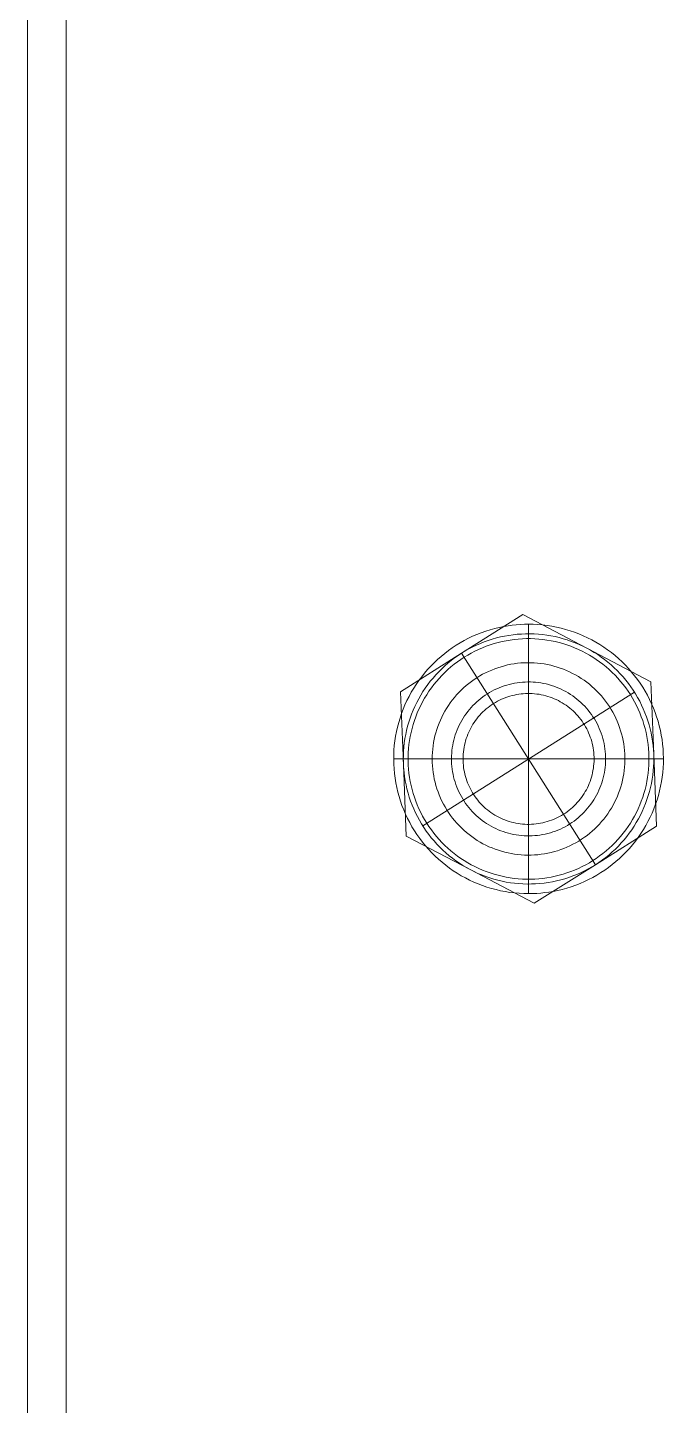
# Model space of a CAD drawing. Header units: millimetres. Extents: x -402 to 3954, y -41 to 3282.
# Drawn here: x -89.4 to -56.4, y 1614.3 to 1685.9 of the extents above; entities that cross this region are included whole.
import ezdxf

# ---------------------------------------------------------------- set-up
doc = ezdxf.new("R2010")
doc.units = ezdxf.units.MM
doc.layers.add('ZANO_R', color=7, linetype='Continuous', lineweight=0)

msp = doc.modelspace()

# ---------------------------------------------------------------- linework, layer by layer
at = {"layer": 'ZANO_R'}
for p, q in [((-89.368, 1702.905), (-89.368, 1262.905)), ((-87.368, 1257.905), (-87.368, 1697.905)), ((-63.668, 1655.405), (-66.841, 1653.4)), ((-60.346, 1653.66), (-63.668, 1655.405)), ((-65.82, 1654.462), (-65.59, 1654.543)), ((-65.59, 1654.543), (-65.358, 1654.617)), ((-65.358, 1654.617), (-65.123, 1654.682)), ((-65.123, 1654.682), (-64.887, 1654.739)), ((-64.887, 1654.739), (-64.648, 1654.787)), ((-64.642, 1654.788), (-64.432, 1654.824)), ((-64.432, 1654.824), (-64.22, 1654.853)), ((-64.22, 1654.853), (-64.008, 1654.876)), ((-64.008, 1654.876), (-63.795, 1654.892)), ((-63.795, 1654.892), (-63.582, 1654.902)), ((-63.582, 1654.902), (-63.368, 1654.905)), ((-63.368, 1654.905), (-63.125, 1654.901)), ((-63.368, 1640.905), (-63.368, 1654.905)), ((-63.125, 1654.901), (-62.882, 1654.888)), ((-62.882, 1654.888), (-62.639, 1654.867)), ((-62.639, 1654.867), (-62.397, 1654.837)), ((-62.397, 1654.837), (-62.156, 1654.799)), ((-62.156, 1654.799), (-61.917, 1654.753)), ((-61.917, 1654.753), (-61.68, 1654.698)), ((-61.68, 1654.698), (-61.444, 1654.636)), ((-61.444, 1654.636), (-61.211, 1654.565)), ((-61.211, 1654.565), (-60.981, 1654.485)), ((-67.329, 1653.677), (-67.126, 1653.811)), ((-67.126, 1653.811), (-66.918, 1653.939)), ((-66.918, 1653.939), (-66.706, 1654.058)), ((-66.706, 1654.058), (-66.49, 1654.171)), ((-66.49, 1654.171), (-66.27, 1654.276)), ((-66.27, 1654.276), (-66.047, 1654.373)), ((-66.267, 1653.723), (-66.069, 1653.818)), ((-66.069, 1653.818), (-65.868, 1653.906)), ((-66.047, 1654.373), (-65.82, 1654.462)), ((-65.868, 1653.906), (-65.663, 1653.987)), ((-65.663, 1653.987), (-65.457, 1654.061)), ((-65.361, 1653.829), (-65.562, 1653.758)), ((-65.457, 1654.061), (-65.248, 1654.128)), ((-65.158, 1653.894), (-65.361, 1653.829)), ((-65.248, 1654.128), (-65.036, 1654.188)), ((-64.952, 1653.951), (-65.158, 1653.894)), ((-65.036, 1654.188), (-64.823, 1654.24)), ((-64.745, 1654.002), (-64.952, 1653.951)), ((-64.823, 1654.24), (-64.609, 1654.286)), ((-64.536, 1654.045), (-64.745, 1654.002)), ((-64.609, 1654.286), (-64.392, 1654.324)), ((-64.326, 1654.081), (-64.536, 1654.045)), ((-64.392, 1654.324), (-64.175, 1654.355)), ((-64.114, 1654.111), (-64.326, 1654.081)), ((-64.175, 1654.355), (-63.957, 1654.379)), ((-63.902, 1654.132), (-64.114, 1654.111)), ((-63.957, 1654.379), (-63.738, 1654.395)), ((-63.689, 1654.147), (-63.902, 1654.132)), ((-63.738, 1654.395), (-63.518, 1654.403)), ((-63.476, 1654.154), (-63.689, 1654.147)), ((-63.518, 1654.403), (-63.299, 1654.405)), ((-63.262, 1654.154), (-63.476, 1654.154)), ((-63.299, 1654.405), (-63.079, 1654.399)), ((-63.049, 1654.147), (-63.262, 1654.154)), ((-63.079, 1654.399), (-62.86, 1654.385)), ((-62.836, 1654.132), (-63.049, 1654.147)), ((-62.86, 1654.385), (-62.642, 1654.364)), ((-62.624, 1654.111), (-62.836, 1654.132)), ((-62.642, 1654.364), (-62.424, 1654.336)), ((-62.412, 1654.082), (-62.624, 1654.111)), ((-62.424, 1654.336), (-62.207, 1654.301)), ((-62.202, 1654.045), (-62.412, 1654.082)), ((-62.207, 1654.301), (-61.992, 1654.258)), ((-61.993, 1654.002), (-62.202, 1654.045)), ((-61.786, 1653.952), (-61.993, 1654.002)), ((-61.992, 1654.258), (-61.778, 1654.208)), ((-61.58, 1653.894), (-61.786, 1653.952)), ((-61.778, 1654.208), (-61.566, 1654.15)), ((-61.377, 1653.829), (-61.58, 1653.894)), ((-61.566, 1654.15), (-61.356, 1654.086)), ((-61.176, 1653.758), (-61.377, 1653.829)), ((-61.356, 1654.086), (-61.149, 1654.014)), ((-61.149, 1654.014), (-60.943, 1653.936)), ((-60.981, 1654.485), (-60.753, 1654.398)), ((-60.943, 1653.936), (-60.741, 1653.851)), ((-60.753, 1654.398), (-60.529, 1654.303)), ((-60.741, 1653.851), (-60.542, 1653.758)), ((-60.529, 1654.303), (-60.308, 1654.201)), ((-60.308, 1654.201), (-60.091, 1654.09)), ((-60.091, 1654.09), (-59.878, 1653.973)), ((-59.878, 1653.973), (-59.669, 1653.847)), ((-59.669, 1653.847), (-59.464, 1653.715)), ((-66.841, 1653.4), (-70.013, 1651.395)), ((-68.268, 1652.904), (-68.091, 1653.072)), ((-68.091, 1653.072), (-67.909, 1653.233)), ((-67.909, 1653.233), (-67.721, 1653.388)), ((-67.721, 1653.388), (-67.527, 1653.536)), ((-67.527, 1653.536), (-67.329, 1653.677)), ((-67.379, 1653.021), (-67.204, 1653.153)), ((-67.204, 1653.153), (-67.024, 1653.28)), ((-66.886, 1653.072), (-67.06, 1652.949)), ((-67.024, 1653.28), (-66.841, 1653.4)), ((-66.707, 1653.189), (-66.886, 1653.072)), ((-66.841, 1653.4), (-66.653, 1653.514)), ((-59.896, 1642.41), (-66.841, 1653.4)), ((-66.525, 1653.3), (-66.707, 1653.189)), ((-66.653, 1653.514), (-66.462, 1653.622)), ((-66.339, 1653.404), (-66.525, 1653.3)), ((-66.462, 1653.622), (-66.267, 1653.723)), ((-66.149, 1653.503), (-66.339, 1653.404)), ((-65.957, 1653.594), (-66.149, 1653.503)), ((-65.761, 1653.679), (-65.957, 1653.594)), ((-65.562, 1653.758), (-65.761, 1653.679)), ((-60.977, 1653.68), (-61.176, 1653.758)), ((-60.782, 1653.595), (-60.977, 1653.68)), ((-60.589, 1653.503), (-60.782, 1653.595)), ((-60.399, 1653.405), (-60.589, 1653.503)), ((-60.542, 1653.758), (-60.346, 1653.66)), ((-60.213, 1653.3), (-60.399, 1653.405)), ((-60.346, 1653.66), (-60.153, 1653.554)), ((-57.023, 1651.915), (-60.346, 1653.66)), ((-60.031, 1653.189), (-60.213, 1653.3)), ((-60.153, 1653.554), (-59.964, 1653.442)), ((-59.852, 1653.072), (-60.031, 1653.189)), ((-59.964, 1653.442), (-59.779, 1653.324)), ((-59.678, 1652.949), (-59.852, 1653.072)), ((-59.779, 1653.324), (-59.598, 1653.2)), ((-59.598, 1653.2), (-59.422, 1653.07)), ((-59.464, 1653.715), (-59.264, 1653.576)), ((-59.422, 1653.07), (-59.249, 1652.933)), ((-59.264, 1653.576), (-59.069, 1653.429)), ((-59.069, 1653.429), (-58.88, 1653.276)), ((-58.88, 1653.276), (-58.695, 1653.117)), ((-58.695, 1653.117), (-58.517, 1652.951)), ((-68.915, 1652.176), (-68.763, 1652.367)), ((-68.763, 1652.367), (-68.604, 1652.552)), ((-68.604, 1652.552), (-68.439, 1652.731)), ((-68.439, 1652.731), (-68.268, 1652.904)), ((-68.182, 1652.274), (-68.031, 1652.434)), ((-68.031, 1652.434), (-67.876, 1652.589)), ((-67.876, 1652.589), (-67.715, 1652.738)), ((-67.712, 1652.399), (-67.863, 1652.248)), ((-67.715, 1652.738), (-67.549, 1652.882)), ((-67.556, 1652.545), (-67.712, 1652.399)), ((-67.395, 1652.685), (-67.556, 1652.545)), ((-67.549, 1652.882), (-67.379, 1653.021)), ((-67.23, 1652.82), (-67.395, 1652.685)), ((-67.06, 1652.949), (-67.23, 1652.82)), ((-65.598, 1652.381), (-65.752, 1652.301)), ((-65.441, 1652.455), (-65.598, 1652.381)), ((-65.282, 1652.525), (-65.441, 1652.455)), ((-65.121, 1652.588), (-65.282, 1652.525)), ((-64.957, 1652.646), (-65.121, 1652.588)), ((-64.791, 1652.698), (-64.957, 1652.646)), ((-64.624, 1652.745), (-64.791, 1652.698)), ((-64.456, 1652.786), (-64.624, 1652.745)), ((-64.285, 1652.82), (-64.456, 1652.786)), ((-64.114, 1652.849), (-64.285, 1652.82)), ((-63.942, 1652.872), (-64.114, 1652.849)), ((-63.77, 1652.889), (-63.942, 1652.872)), ((-63.596, 1652.9), (-63.77, 1652.889)), ((-63.423, 1652.905), (-63.596, 1652.9)), ((-63.249, 1652.904), (-63.423, 1652.905)), ((-63.076, 1652.897), (-63.249, 1652.904)), ((-62.903, 1652.883), (-63.076, 1652.897)), ((-62.73, 1652.864), (-62.903, 1652.883)), ((-62.559, 1652.839), (-62.73, 1652.864)), ((-62.388, 1652.808), (-62.559, 1652.839)), ((-62.218, 1652.771), (-62.388, 1652.808)), ((-62.05, 1652.728), (-62.218, 1652.771)), ((-61.883, 1652.68), (-62.05, 1652.728)), ((-61.719, 1652.625), (-61.883, 1652.68)), ((-61.556, 1652.565), (-61.719, 1652.625)), ((-61.395, 1652.499), (-61.556, 1652.565)), ((-61.237, 1652.428), (-61.395, 1652.499)), ((-61.081, 1652.351), (-61.237, 1652.428)), ((-60.928, 1652.269), (-61.081, 1652.351)), ((-59.508, 1652.82), (-59.678, 1652.949)), ((-59.342, 1652.686), (-59.508, 1652.82)), ((-59.182, 1652.546), (-59.342, 1652.686)), ((-59.249, 1652.933), (-59.082, 1652.791)), ((-59.026, 1652.4), (-59.182, 1652.546)), ((-59.082, 1652.791), (-58.919, 1652.644)), ((-58.875, 1652.249), (-59.026, 1652.4)), ((-58.919, 1652.644), (-58.762, 1652.491)), ((-58.762, 1652.491), (-58.61, 1652.333)), ((-58.517, 1652.951), (-58.344, 1652.779)), ((-58.344, 1652.779), (-58.178, 1652.602)), ((-58.178, 1652.602), (-58.017, 1652.418)), ((-58.017, 1652.418), (-57.864, 1652.229)), ((-69.329, 1651.575), (-69.198, 1651.78)), ((-69.198, 1651.78), (-69.06, 1651.981)), ((-69.06, 1651.981), (-68.915, 1652.176)), ((-68.726, 1651.586), (-68.599, 1651.764)), ((-68.599, 1651.764), (-68.466, 1651.939)), ((-68.466, 1651.939), (-68.326, 1652.109)), ((-68.284, 1651.766), (-68.413, 1651.596)), ((-68.326, 1652.109), (-68.182, 1652.274)), ((-68.149, 1651.931), (-68.284, 1651.766)), ((-68.009, 1652.092), (-68.149, 1651.931)), ((-67.863, 1652.248), (-68.009, 1652.092)), ((-66.609, 1651.713), (-66.739, 1651.598)), ((-66.475, 1651.823), (-66.609, 1651.713)), ((-66.337, 1651.928), (-66.475, 1651.823)), ((-66.196, 1652.029), (-66.337, 1651.928)), ((-66.051, 1652.125), (-66.196, 1652.029)), ((-65.903, 1652.215), (-66.051, 1652.125)), ((-65.752, 1652.301), (-65.903, 1652.215)), ((-64.764, 1651.654), (-64.893, 1651.603)), ((-64.634, 1651.7), (-64.764, 1651.654)), ((-64.502, 1651.741), (-64.634, 1651.7)), ((-64.369, 1651.778), (-64.502, 1651.741)), ((-64.235, 1651.81), (-64.369, 1651.778)), ((-64.099, 1651.838), (-64.235, 1651.81)), ((-63.963, 1651.861), (-64.099, 1651.838)), ((-63.826, 1651.879), (-63.963, 1651.861)), ((-63.689, 1651.892), (-63.826, 1651.879)), ((-63.551, 1651.901), (-63.689, 1651.892)), ((-63.413, 1651.905), (-63.551, 1651.901)), ((-63.275, 1651.904), (-63.413, 1651.905)), ((-63.137, 1651.899), (-63.275, 1651.904)), ((-62.999, 1651.888), (-63.137, 1651.899)), ((-62.862, 1651.873), (-62.999, 1651.888)), ((-62.725, 1651.853), (-62.862, 1651.873)), ((-62.59, 1651.829), (-62.725, 1651.853)), ((-62.455, 1651.799), (-62.59, 1651.829)), ((-62.321, 1651.766), (-62.455, 1651.799)), ((-62.188, 1651.727), (-62.321, 1651.766)), ((-62.057, 1651.684), (-62.188, 1651.727)), ((-61.927, 1651.637), (-62.057, 1651.684)), ((-61.799, 1651.585), (-61.927, 1651.637)), ((-60.778, 1652.182), (-60.928, 1652.269)), ((-60.631, 1652.09), (-60.778, 1652.182)), ((-60.488, 1651.992), (-60.631, 1652.09)), ((-60.348, 1651.89), (-60.488, 1651.992)), ((-60.211, 1651.782), (-60.348, 1651.89)), ((-60.079, 1651.67), (-60.211, 1651.782)), ((-59.95, 1651.554), (-60.079, 1651.67)), ((-58.729, 1652.093), (-58.875, 1652.249)), ((-58.589, 1651.932), (-58.729, 1652.093)), ((-58.61, 1652.333), (-58.463, 1652.169)), ((-58.454, 1651.767), (-58.589, 1651.932)), ((-58.463, 1652.169), (-58.321, 1652.001)), ((-58.325, 1651.597), (-58.454, 1651.767)), ((-58.321, 1652.001), (-58.186, 1651.828)), ((-58.186, 1651.828), (-58.056, 1651.651)), ((-58.056, 1651.651), (-57.933, 1651.47)), ((-57.864, 1652.229), (-57.716, 1652.035)), ((-57.716, 1652.035), (-57.576, 1651.836)), ((-57.576, 1651.836), (-57.443, 1651.632)), ((-56.874, 1648.165), (-57.023, 1651.915)), ((-70.013, 1651.395), (-69.863, 1647.646)), ((-69.781, 1650.713), (-69.679, 1650.934)), ((-69.679, 1650.934), (-69.57, 1651.152)), ((-69.57, 1651.152), (-69.453, 1651.365)), ((-69.453, 1651.365), (-69.329, 1651.575)), ((-69.173, 1650.83), (-69.071, 1651.025)), ((-69.071, 1651.025), (-68.962, 1651.215)), ((-68.962, 1651.215), (-68.847, 1651.402)), ((-68.764, 1651.06), (-68.868, 1650.874)), ((-68.863, 1644.433), (-57.874, 1651.377)), ((-68.847, 1651.402), (-68.726, 1651.586)), ((-68.653, 1651.243), (-68.764, 1651.06)), ((-68.536, 1651.421), (-68.653, 1651.243)), ((-68.413, 1651.596), (-68.536, 1651.421)), ((-67.327, 1650.96), (-67.43, 1650.821)), ((-67.218, 1651.096), (-67.327, 1650.96)), ((-67.105, 1651.228), (-67.218, 1651.096)), ((-66.987, 1651.355), (-67.105, 1651.228)), ((-66.866, 1651.479), (-66.987, 1651.355)), ((-66.739, 1651.598), (-66.866, 1651.479)), ((-65.95, 1650.96), (-66.054, 1650.869)), ((-65.843, 1651.048), (-65.95, 1650.96)), ((-65.733, 1651.131), (-65.843, 1651.048)), ((-65.621, 1651.211), (-65.733, 1651.131)), ((-65.505, 1651.287), (-65.621, 1651.211)), ((-65.387, 1651.358), (-65.505, 1651.287)), ((-65.267, 1651.426), (-65.387, 1651.358)), ((-65.144, 1651.489), (-65.267, 1651.426)), ((-65.019, 1651.549), (-65.144, 1651.489)), ((-64.893, 1651.603), (-65.019, 1651.549)), ((-64.982, 1650.898), (-64.878, 1650.952)), ((-64.878, 1650.952), (-64.772, 1651.002)), ((-64.772, 1651.002), (-64.664, 1651.049)), ((-64.664, 1651.049), (-64.555, 1651.092)), ((-64.555, 1651.092), (-64.444, 1651.131)), ((-64.444, 1651.131), (-64.332, 1651.166)), ((-64.332, 1651.166), (-64.219, 1651.197)), ((-64.219, 1651.197), (-64.105, 1651.225)), ((-64.105, 1651.225), (-63.99, 1651.248)), ((-63.99, 1651.248), (-63.874, 1651.267)), ((-63.874, 1651.267), (-63.758, 1651.283)), ((-63.758, 1651.283), (-63.641, 1651.294)), ((-63.641, 1651.294), (-63.524, 1651.302)), ((-63.524, 1651.302), (-63.406, 1651.305)), ((-63.406, 1651.305), (-63.289, 1651.304)), ((-63.289, 1651.304), (-63.172, 1651.3)), ((-63.172, 1651.3), (-63.055, 1651.291)), ((-63.055, 1651.291), (-62.938, 1651.278)), ((-62.938, 1651.278), (-62.822, 1651.261)), ((-62.822, 1651.261), (-62.706, 1651.24)), ((-62.706, 1651.24), (-62.592, 1651.215)), ((-62.592, 1651.215), (-62.478, 1651.187)), ((-62.478, 1651.187), (-62.365, 1651.154)), ((-62.365, 1651.154), (-62.254, 1651.117)), ((-62.254, 1651.117), (-62.143, 1651.077)), ((-62.143, 1651.077), (-62.035, 1651.033)), ((-62.035, 1651.033), (-61.928, 1650.985)), ((-61.928, 1650.985), (-61.822, 1650.933)), ((-61.822, 1650.933), (-61.719, 1650.878)), ((-61.673, 1651.528), (-61.799, 1651.585)), ((-61.549, 1651.468), (-61.673, 1651.528)), ((-61.427, 1651.403), (-61.549, 1651.468)), ((-61.308, 1651.334), (-61.427, 1651.403)), ((-61.191, 1651.26), (-61.308, 1651.334)), ((-61.076, 1651.183), (-61.191, 1651.26)), ((-60.964, 1651.102), (-61.076, 1651.183)), ((-60.856, 1651.017), (-60.964, 1651.102)), ((-60.75, 1650.929), (-60.856, 1651.017)), ((-60.647, 1650.836), (-60.75, 1650.929)), ((-59.825, 1651.433), (-59.95, 1651.554)), ((-59.705, 1651.308), (-59.825, 1651.433)), ((-59.589, 1651.179), (-59.705, 1651.308)), ((-59.478, 1651.046), (-59.589, 1651.179)), ((-59.371, 1650.909), (-59.478, 1651.046)), ((-58.202, 1651.422), (-58.325, 1651.597)), ((-58.085, 1651.244), (-58.202, 1651.422)), ((-58.085, 1651.244), (-57.974, 1651.061)), ((-57.974, 1651.061), (-57.869, 1650.875)), ((-57.933, 1651.47), (-57.816, 1651.284)), ((-57.816, 1651.284), (-57.705, 1651.095)), ((-57.705, 1651.095), (-57.6, 1650.901)), ((-57.443, 1651.632), (-57.317, 1651.423)), ((-57.317, 1651.423), (-57.198, 1651.211)), ((-57.198, 1651.211), (-57.087, 1650.994)), ((-57.087, 1650.994), (-56.983, 1650.773)), ((-70.039, 1650.029), (-69.961, 1650.26)), ((-69.961, 1650.26), (-69.875, 1650.488)), ((-69.875, 1650.488), (-69.781, 1650.713)), ((-69.514, 1650.022), (-69.439, 1650.228)), ((-69.439, 1650.228), (-69.357, 1650.432)), ((-69.357, 1650.432), (-69.269, 1650.633)), ((-69.269, 1650.633), (-69.173, 1650.83)), ((-69.143, 1650.296), (-69.221, 1650.098)), ((-69.058, 1650.492), (-69.143, 1650.296)), ((-68.966, 1650.685), (-69.058, 1650.492)), ((-68.868, 1650.874), (-68.966, 1650.685)), ((-67.795, 1650.231), (-67.873, 1650.076)), ((-67.711, 1650.383), (-67.795, 1650.231)), ((-67.623, 1650.532), (-67.711, 1650.383)), ((-67.529, 1650.678), (-67.623, 1650.532)), ((-67.43, 1650.821), (-67.529, 1650.678)), ((-66.606, 1650.254), (-66.686, 1650.141)), ((-66.523, 1650.364), (-66.606, 1650.254)), ((-66.437, 1650.472), (-66.523, 1650.364)), ((-66.346, 1650.576), (-66.437, 1650.472)), ((-66.252, 1650.677), (-66.346, 1650.576)), ((-66.155, 1650.775), (-66.252, 1650.677)), ((-66.054, 1650.869), (-66.155, 1650.775)), ((-65.9, 1650.175), (-65.82, 1650.261)), ((-65.82, 1650.261), (-65.737, 1650.345)), ((-65.737, 1650.345), (-65.651, 1650.425)), ((-65.651, 1650.425), (-65.563, 1650.502)), ((-65.563, 1650.502), (-65.472, 1650.576)), ((-65.472, 1650.576), (-65.379, 1650.647)), ((-65.379, 1650.647), (-65.283, 1650.715)), ((-65.283, 1650.715), (-65.185, 1650.779)), ((-65.185, 1650.779), (-65.084, 1650.84)), ((-65.084, 1650.84), (-64.982, 1650.898)), ((-61.719, 1650.878), (-61.617, 1650.819)), ((-61.617, 1650.819), (-61.517, 1650.757)), ((-61.517, 1650.757), (-61.42, 1650.692)), ((-61.42, 1650.692), (-61.325, 1650.623)), ((-61.325, 1650.623), (-61.232, 1650.55)), ((-61.232, 1650.55), (-61.142, 1650.475)), ((-61.142, 1650.475), (-61.055, 1650.397)), ((-61.055, 1650.397), (-60.97, 1650.315)), ((-60.97, 1650.315), (-60.889, 1650.231)), ((-60.889, 1650.231), (-60.81, 1650.144)), ((-60.547, 1650.741), (-60.647, 1650.836)), ((-60.451, 1650.642), (-60.547, 1650.741)), ((-60.358, 1650.539), (-60.451, 1650.642)), ((-60.269, 1650.434), (-60.358, 1650.539)), ((-60.184, 1650.325), (-60.269, 1650.434)), ((-60.102, 1650.214), (-60.184, 1650.325)), ((-60.024, 1650.1), (-60.102, 1650.214)), ((-59.269, 1650.768), (-59.371, 1650.909)), ((-59.172, 1650.624), (-59.269, 1650.768)), ((-59.081, 1650.477), (-59.172, 1650.624)), ((-58.994, 1650.327), (-59.081, 1650.477)), ((-58.913, 1650.173), (-58.994, 1650.327)), ((-57.869, 1650.875), (-57.771, 1650.686)), ((-57.771, 1650.686), (-57.68, 1650.493)), ((-57.68, 1650.493), (-57.594, 1650.298)), ((-57.6, 1650.901), (-57.502, 1650.705)), ((-57.594, 1650.298), (-57.516, 1650.099)), ((-57.502, 1650.705), (-57.411, 1650.505)), ((-57.411, 1650.505), (-57.327, 1650.303)), ((-57.327, 1650.303), (-57.249, 1650.097)), ((-56.983, 1650.773), (-56.887, 1650.549)), ((-56.887, 1650.549), (-56.799, 1650.322)), ((-56.799, 1650.322), (-56.719, 1650.092)), ((-70.224, 1649.322), (-70.17, 1649.56)), ((-70.17, 1649.56), (-70.108, 1649.796)), ((-70.108, 1649.796), (-70.039, 1650.029)), ((-69.697, 1649.389), (-69.643, 1649.602)), ((-69.643, 1649.602), (-69.582, 1649.813)), ((-69.582, 1649.813), (-69.514, 1650.022)), ((-69.415, 1649.488), (-69.465, 1649.281)), ((-69.357, 1649.693), (-69.415, 1649.488)), ((-69.293, 1649.897), (-69.357, 1649.693)), ((-69.221, 1650.098), (-69.293, 1649.897)), ((-68.074, 1649.596), (-68.13, 1649.432)), ((-68.012, 1649.758), (-68.074, 1649.596)), ((-67.945, 1649.918), (-68.012, 1649.758)), ((-67.873, 1650.076), (-67.945, 1649.918)), ((-67.02, 1649.538), (-67.074, 1649.411)), ((-66.962, 1649.663), (-67.02, 1649.538)), ((-66.899, 1649.786), (-66.962, 1649.663)), ((-66.832, 1649.906), (-66.899, 1649.786)), ((-66.761, 1650.025), (-66.832, 1649.906)), ((-66.686, 1650.141), (-66.761, 1650.025)), ((-66.423, 1649.399), (-66.369, 1649.504)), ((-66.369, 1649.504), (-66.312, 1649.606)), ((-66.312, 1649.606), (-66.252, 1649.707)), ((-66.252, 1649.707), (-66.188, 1649.805)), ((-66.188, 1649.805), (-66.121, 1649.901)), ((-66.121, 1649.901), (-66.05, 1649.995)), ((-66.05, 1649.995), (-65.976, 1650.087)), ((-65.976, 1650.087), (-65.9, 1650.175)), ((-60.81, 1650.144), (-60.734, 1650.055)), ((-60.734, 1650.055), (-60.661, 1649.962)), ((-60.661, 1649.962), (-60.592, 1649.868)), ((-60.592, 1649.868), (-60.526, 1649.771)), ((-60.526, 1649.771), (-60.463, 1649.672)), ((-60.463, 1649.672), (-60.404, 1649.57)), ((-60.404, 1649.57), (-60.348, 1649.467)), ((-59.951, 1649.983), (-60.024, 1650.1)), ((-59.881, 1649.864), (-59.951, 1649.983)), ((-59.815, 1649.742), (-59.881, 1649.864)), ((-59.754, 1649.619), (-59.815, 1649.742)), ((-59.697, 1649.493), (-59.754, 1649.619)), ((-59.644, 1649.365), (-59.697, 1649.493)), ((-58.836, 1650.017), (-58.913, 1650.173)), ((-58.766, 1649.859), (-58.836, 1650.017)), ((-58.701, 1649.698), (-58.766, 1649.859)), ((-58.641, 1649.535), (-58.701, 1649.698)), ((-58.588, 1649.37), (-58.641, 1649.535)), ((-57.516, 1650.099), (-57.445, 1649.898)), ((-57.445, 1649.898), (-57.38, 1649.695)), ((-57.38, 1649.695), (-57.322, 1649.489)), ((-57.322, 1649.489), (-57.272, 1649.282)), ((-57.249, 1650.097), (-57.179, 1649.889)), ((-57.179, 1649.889), (-57.115, 1649.679)), ((-57.115, 1649.679), (-57.059, 1649.467)), ((-56.719, 1650.092), (-56.647, 1649.859)), ((-56.647, 1649.859), (-56.583, 1649.624)), ((-56.583, 1649.624), (-56.527, 1649.387)), ((-70.334, 1648.6), (-70.305, 1648.842)), ((-70.305, 1648.842), (-70.269, 1649.083)), ((-70.269, 1649.083), (-70.224, 1649.322)), ((-69.815, 1648.741), (-69.783, 1648.958)), ((-69.783, 1648.958), (-69.743, 1649.174)), ((-69.743, 1649.174), (-69.697, 1649.389)), ((-69.545, 1648.861), (-69.574, 1648.65)), ((-69.509, 1649.072), (-69.545, 1648.861)), ((-69.465, 1649.281), (-69.509, 1649.072)), ((-68.263, 1648.928), (-68.295, 1648.758)), ((-68.224, 1649.098), (-68.263, 1648.928)), ((-68.18, 1649.265), (-68.224, 1649.098)), ((-68.13, 1649.432), (-68.18, 1649.265)), ((-67.246, 1648.886), (-67.278, 1648.752)), ((-67.21, 1649.019), (-67.246, 1648.886)), ((-67.169, 1649.151), (-67.21, 1649.019)), ((-67.124, 1649.282), (-67.169, 1649.151)), ((-67.074, 1649.411), (-67.124, 1649.282)), ((-66.665, 1648.739), (-66.634, 1648.852)), ((-66.634, 1648.852), (-66.599, 1648.964)), ((-66.599, 1648.964), (-66.561, 1649.075)), ((-66.561, 1649.075), (-66.519, 1649.185)), ((-66.519, 1649.185), (-66.472, 1649.293)), ((-66.472, 1649.293), (-66.423, 1649.399)), ((-60.348, 1649.467), (-60.296, 1649.362)), ((-60.296, 1649.362), (-60.248, 1649.255)), ((-60.248, 1649.255), (-60.203, 1649.146)), ((-60.203, 1649.146), (-60.162, 1649.036)), ((-60.162, 1649.036), (-60.125, 1648.925)), ((-60.125, 1648.925), (-60.092, 1648.812)), ((-60.092, 1648.812), (-60.062, 1648.699)), ((-59.596, 1649.236), (-59.644, 1649.365)), ((-59.553, 1649.105), (-59.596, 1649.236)), ((-59.513, 1648.972), (-59.553, 1649.105)), ((-59.479, 1648.839), (-59.513, 1648.972)), ((-59.449, 1648.704), (-59.479, 1648.839)), ((-58.54, 1649.203), (-58.588, 1649.37)), ((-58.498, 1649.035), (-58.54, 1649.203)), ((-58.461, 1648.865), (-58.498, 1649.035)), ((-58.431, 1648.694), (-58.461, 1648.865)), ((-57.272, 1649.282), (-57.229, 1649.073)), ((-57.229, 1649.073), (-57.192, 1648.862)), ((-57.192, 1648.862), (-57.163, 1648.651)), ((-57.059, 1649.467), (-57.01, 1649.253)), ((-57.01, 1649.253), (-56.968, 1649.037)), ((-56.968, 1649.037), (-56.933, 1648.82)), ((-56.933, 1648.82), (-56.906, 1648.603)), ((-56.527, 1649.387), (-56.48, 1649.148)), ((-56.48, 1649.148), (-56.441, 1648.908)), ((-56.441, 1648.908), (-56.41, 1648.666)), ((-70.368, 1647.871), (-70.365, 1648.114)), ((-70.365, 1648.114), (-70.354, 1648.358)), ((-70.354, 1648.358), (-70.334, 1648.6)), ((-69.868, 1647.865), (-69.866, 1648.085)), ((-69.866, 1648.085), (-69.856, 1648.304)), ((-69.856, 1648.304), (-69.839, 1648.523)), ((-69.839, 1648.523), (-69.815, 1648.741)), ((-69.61, 1648.225), (-69.618, 1648.011)), ((-69.596, 1648.438), (-69.61, 1648.225)), ((-69.574, 1648.65), (-69.596, 1648.438)), ((-68.366, 1648.068), (-68.368, 1647.894)), ((-68.357, 1648.241), (-68.366, 1648.068)), ((-68.343, 1648.414), (-68.357, 1648.241)), ((-68.322, 1648.586), (-68.343, 1648.414)), ((-68.295, 1648.758), (-68.322, 1648.586)), ((-67.365, 1648.068), (-67.368, 1647.93)), ((-67.357, 1648.205), (-67.365, 1648.068)), ((-67.344, 1648.343), (-67.357, 1648.205)), ((-67.327, 1648.48), (-67.344, 1648.343)), ((-67.305, 1648.616), (-67.327, 1648.48)), ((-67.278, 1648.752), (-67.305, 1648.616)), ((-66.766, 1648.043), (-66.759, 1648.16)), ((-66.759, 1648.16), (-66.748, 1648.277)), ((-66.748, 1648.277), (-66.733, 1648.394)), ((-66.733, 1648.394), (-66.714, 1648.51)), ((-66.714, 1648.51), (-66.691, 1648.625)), ((-66.691, 1648.625), (-66.665, 1648.739)), ((-60.062, 1648.699), (-60.037, 1648.584)), ((-60.037, 1648.584), (-60.016, 1648.469)), ((-60.016, 1648.469), (-59.998, 1648.353)), ((-59.998, 1648.353), (-59.985, 1648.236)), ((-59.985, 1648.236), (-59.975, 1648.119)), ((-59.975, 1648.119), (-59.97, 1648.002)), ((-59.424, 1648.568), (-59.449, 1648.704)), ((-59.403, 1648.432), (-59.424, 1648.568)), ((-59.387, 1648.294), (-59.403, 1648.432)), ((-59.376, 1648.157), (-59.387, 1648.294)), ((-59.37, 1648.019), (-59.376, 1648.157)), ((-58.407, 1648.522), (-58.431, 1648.694)), ((-58.388, 1648.35), (-58.407, 1648.522)), ((-58.376, 1648.176), (-58.388, 1648.35)), ((-58.369, 1648.003), (-58.376, 1648.176)), ((-57.163, 1648.651), (-57.141, 1648.439)), ((-57.141, 1648.439), (-57.127, 1648.226)), ((-57.127, 1648.226), (-57.119, 1648.013)), ((-56.906, 1648.603), (-56.886, 1648.384)), ((-56.886, 1648.384), (-56.874, 1648.165)), ((-56.874, 1648.165), (-56.869, 1647.945)), ((-56.724, 1644.415), (-56.874, 1648.165)), ((-56.41, 1648.666), (-56.388, 1648.423)), ((-56.388, 1648.423), (-56.374, 1648.18)), ((-56.374, 1648.18), (-56.369, 1647.937)), ((-70.368, 1647.905), (-56.368, 1647.905)), ((-70.363, 1647.627), (-70.368, 1647.871)), ((-70.349, 1647.384), (-70.363, 1647.627)), ((-70.327, 1647.142), (-70.349, 1647.384)), ((-69.863, 1647.646), (-69.868, 1647.865)), ((-69.851, 1647.426), (-69.863, 1647.646)), ((-69.863, 1647.646), (-69.713, 1643.896)), ((-69.831, 1647.208), (-69.851, 1647.426)), ((-69.618, 1648.011), (-69.618, 1647.798)), ((-69.618, 1647.798), (-69.61, 1647.585)), ((-69.61, 1647.585), (-69.596, 1647.372)), ((-69.596, 1647.372), (-69.574, 1647.159)), ((-68.368, 1647.894), (-68.365, 1647.721)), ((-68.365, 1647.721), (-68.356, 1647.547)), ((-68.356, 1647.547), (-68.34, 1647.375)), ((-68.34, 1647.375), (-68.319, 1647.202)), ((-67.368, 1647.93), (-67.367, 1647.792)), ((-67.367, 1647.792), (-67.361, 1647.654)), ((-67.361, 1647.654), (-67.349, 1647.516)), ((-67.349, 1647.516), (-67.334, 1647.379)), ((-67.334, 1647.379), (-67.313, 1647.242)), ((-66.768, 1647.926), (-66.766, 1648.043)), ((-66.767, 1647.809), (-66.768, 1647.926)), ((-66.762, 1647.691), (-66.767, 1647.809)), ((-66.752, 1647.574), (-66.762, 1647.691)), ((-66.739, 1647.458), (-66.752, 1647.574)), ((-66.721, 1647.342), (-66.739, 1647.458)), ((-66.7, 1647.226), (-66.721, 1647.342)), ((-60.004, 1647.417), (-60.023, 1647.301)), ((-59.989, 1647.533), (-60.004, 1647.417)), ((-59.978, 1647.65), (-59.989, 1647.533)), ((-59.971, 1647.767), (-59.978, 1647.65)), ((-59.969, 1647.884), (-59.971, 1647.767)), ((-59.97, 1648.002), (-59.969, 1647.884)), ((-59.41, 1647.33), (-59.393, 1647.467)), ((-59.393, 1647.467), (-59.38, 1647.605)), ((-59.38, 1647.605), (-59.372, 1647.743)), ((-59.372, 1647.743), (-59.369, 1647.881)), ((-59.369, 1647.881), (-59.37, 1648.019)), ((-58.404, 1647.31), (-58.386, 1647.483)), ((-58.386, 1647.483), (-58.375, 1647.656)), ((-58.375, 1647.656), (-58.369, 1647.829)), ((-58.369, 1647.829), (-58.369, 1648.003)), ((-57.141, 1647.373), (-57.163, 1647.161)), ((-57.127, 1647.586), (-57.141, 1647.373)), ((-57.119, 1647.799), (-57.127, 1647.586)), ((-57.119, 1648.013), (-57.119, 1647.799)), ((-56.881, 1647.506), (-56.898, 1647.287)), ((-56.871, 1647.726), (-56.881, 1647.506)), ((-56.869, 1647.945), (-56.871, 1647.726)), ((-56.383, 1647.45), (-56.403, 1647.207)), ((-56.372, 1647.693), (-56.383, 1647.45)), ((-56.369, 1647.937), (-56.372, 1647.693)), ((-70.296, 1646.9), (-70.327, 1647.142)), ((-70.257, 1646.66), (-70.296, 1646.9)), ((-70.209, 1646.421), (-70.257, 1646.66)), ((-69.804, 1646.99), (-69.831, 1647.208)), ((-69.769, 1646.773), (-69.804, 1646.99)), ((-69.727, 1646.558), (-69.769, 1646.773)), ((-69.574, 1647.159), (-69.545, 1646.948)), ((-69.545, 1646.948), (-69.508, 1646.738)), ((-69.508, 1646.738), (-69.465, 1646.529)), ((-68.319, 1647.202), (-68.291, 1647.031)), ((-68.291, 1647.031), (-68.258, 1646.861)), ((-68.258, 1646.861), (-68.219, 1646.692)), ((-68.219, 1646.692), (-68.174, 1646.524)), ((-67.313, 1647.242), (-67.288, 1647.106)), ((-67.288, 1647.106), (-67.258, 1646.972)), ((-67.258, 1646.972), (-67.223, 1646.838)), ((-67.223, 1646.838), (-67.184, 1646.706)), ((-67.184, 1646.706), (-67.141, 1646.575)), ((-66.675, 1647.112), (-66.7, 1647.226)), ((-66.645, 1646.998), (-66.675, 1647.112)), ((-66.612, 1646.885), (-66.645, 1646.998)), ((-66.575, 1646.774), (-66.612, 1646.885)), ((-66.534, 1646.664), (-66.575, 1646.774)), ((-66.489, 1646.556), (-66.534, 1646.664)), ((-60.218, 1646.626), (-60.264, 1646.518)), ((-60.176, 1646.735), (-60.218, 1646.626)), ((-60.138, 1646.846), (-60.176, 1646.735)), ((-60.103, 1646.958), (-60.138, 1646.846)), ((-60.072, 1647.071), (-60.103, 1646.958)), ((-60.045, 1647.186), (-60.072, 1647.071)), ((-60.023, 1647.301), (-60.045, 1647.186)), ((-59.613, 1646.529), (-59.568, 1646.659)), ((-59.568, 1646.659), (-59.527, 1646.791)), ((-59.527, 1646.791), (-59.491, 1646.924)), ((-59.491, 1646.924), (-59.459, 1647.059)), ((-59.459, 1647.059), (-59.432, 1647.194)), ((-59.432, 1647.194), (-59.41, 1647.33)), ((-58.581, 1646.462), (-58.534, 1646.629)), ((-58.534, 1646.629), (-58.493, 1646.797)), ((-58.493, 1646.797), (-58.457, 1646.967)), ((-58.457, 1646.967), (-58.428, 1647.138)), ((-58.428, 1647.138), (-58.404, 1647.31)), ((-57.228, 1646.739), (-57.272, 1646.53)), ((-57.192, 1646.949), (-57.228, 1646.739)), ((-57.163, 1647.161), (-57.192, 1646.949)), ((-56.994, 1646.636), (-57.04, 1646.421)), ((-56.954, 1646.852), (-56.994, 1646.636)), ((-56.922, 1647.069), (-56.954, 1646.852)), ((-56.898, 1647.287), (-56.922, 1647.069)), ((-56.469, 1646.724), (-56.514, 1646.485)), ((-56.432, 1646.965), (-56.469, 1646.724)), ((-56.403, 1647.207), (-56.432, 1646.965)), ((-70.153, 1646.184), (-70.209, 1646.421)), ((-70.089, 1645.949), (-70.153, 1646.184)), ((-70.017, 1645.716), (-70.089, 1645.949)), ((-69.678, 1646.344), (-69.727, 1646.558)), ((-69.622, 1646.131), (-69.678, 1646.344)), ((-69.558, 1645.921), (-69.622, 1646.131)), ((-69.488, 1645.713), (-69.558, 1645.921)), ((-69.465, 1646.529), (-69.414, 1646.321)), ((-69.414, 1646.321), (-69.357, 1646.116)), ((-69.357, 1646.116), (-69.292, 1645.912)), ((-69.292, 1645.912), (-69.221, 1645.711)), ((-68.174, 1646.524), (-68.123, 1646.358)), ((-68.123, 1646.358), (-68.066, 1646.194)), ((-68.066, 1646.194), (-68.004, 1646.032)), ((-68.004, 1646.032), (-67.936, 1645.872)), ((-67.141, 1646.575), (-67.092, 1646.445)), ((-67.092, 1646.445), (-67.04, 1646.317)), ((-67.04, 1646.317), (-66.983, 1646.192)), ((-66.983, 1646.192), (-66.922, 1646.068)), ((-66.922, 1646.068), (-66.856, 1645.946)), ((-66.856, 1645.946), (-66.786, 1645.827)), ((-66.441, 1646.449), (-66.489, 1646.556)), ((-66.389, 1646.344), (-66.441, 1646.449)), ((-66.333, 1646.24), (-66.389, 1646.344)), ((-66.274, 1646.139), (-66.333, 1646.24)), ((-66.211, 1646.04), (-66.274, 1646.139)), ((-66.145, 1645.943), (-66.211, 1646.04)), ((-66.075, 1645.848), (-66.145, 1645.943)), ((-60.616, 1645.909), (-60.687, 1645.815)), ((-60.549, 1646.005), (-60.616, 1645.909)), ((-60.485, 1646.104), (-60.549, 1646.005)), ((-60.425, 1646.204), (-60.485, 1646.104)), ((-60.368, 1646.307), (-60.425, 1646.204)), ((-60.314, 1646.411), (-60.368, 1646.307)), ((-60.264, 1646.518), (-60.314, 1646.411)), ((-59.905, 1645.904), (-59.838, 1646.025)), ((-59.838, 1646.025), (-59.775, 1646.148)), ((-59.775, 1646.148), (-59.717, 1646.273)), ((-59.717, 1646.273), (-59.663, 1646.4)), ((-59.663, 1646.4), (-59.613, 1646.529)), ((-58.827, 1645.813), (-58.757, 1645.972)), ((-58.757, 1645.972), (-58.693, 1646.133)), ((-58.693, 1646.133), (-58.634, 1646.296)), ((-58.634, 1646.296), (-58.581, 1646.462)), ((-57.444, 1645.914), (-57.516, 1645.713)), ((-57.38, 1646.117), (-57.444, 1645.914)), ((-57.322, 1646.323), (-57.38, 1646.117)), ((-57.272, 1646.53), (-57.322, 1646.323)), ((-57.155, 1645.998), (-57.223, 1645.789)), ((-57.094, 1646.209), (-57.155, 1645.998)), ((-57.04, 1646.421), (-57.094, 1646.209)), ((-56.63, 1646.011), (-56.7, 1645.778)), ((-56.568, 1646.247), (-56.63, 1646.011)), ((-56.514, 1646.485), (-56.568, 1646.247)), ((-69.937, 1645.486), (-70.017, 1645.716)), ((-69.849, 1645.259), (-69.937, 1645.486)), ((-69.753, 1645.035), (-69.849, 1645.259)), ((-69.41, 1645.508), (-69.488, 1645.713)), ((-69.326, 1645.305), (-69.41, 1645.508)), ((-69.235, 1645.105), (-69.326, 1645.305)), ((-69.221, 1645.711), (-69.143, 1645.513)), ((-69.143, 1645.513), (-69.057, 1645.317)), ((-69.057, 1645.317), (-68.966, 1645.124)), ((-67.936, 1645.872), (-67.863, 1645.715)), ((-67.863, 1645.715), (-67.784, 1645.56)), ((-67.784, 1645.56), (-67.7, 1645.408)), ((-67.7, 1645.408), (-67.611, 1645.259)), ((-67.611, 1645.259), (-67.517, 1645.114)), ((-66.786, 1645.827), (-66.713, 1645.71)), ((-66.713, 1645.71), (-66.635, 1645.596)), ((-66.635, 1645.596), (-66.553, 1645.485)), ((-66.553, 1645.485), (-66.468, 1645.376)), ((-66.468, 1645.376), (-66.379, 1645.271)), ((-66.379, 1645.271), (-66.286, 1645.169)), ((-66.003, 1645.756), (-66.075, 1645.848)), ((-65.927, 1645.666), (-66.003, 1645.756)), ((-65.848, 1645.579), (-65.927, 1645.666)), ((-65.767, 1645.495), (-65.848, 1645.579)), ((-65.682, 1645.414), (-65.767, 1645.495)), ((-65.595, 1645.335), (-65.682, 1645.414)), ((-65.505, 1645.26), (-65.595, 1645.335)), ((-65.412, 1645.188), (-65.505, 1645.26)), ((-61.265, 1645.234), (-61.358, 1645.163)), ((-61.174, 1645.308), (-61.265, 1645.234)), ((-61.086, 1645.386), (-61.174, 1645.308)), ((-61, 1645.466), (-61.086, 1645.386)), ((-60.917, 1645.549), (-61, 1645.466)), ((-60.837, 1645.635), (-60.917, 1645.549)), ((-60.76, 1645.724), (-60.837, 1645.635)), ((-60.687, 1645.815), (-60.76, 1645.724)), ((-60.485, 1645.133), (-60.391, 1645.235)), ((-60.391, 1645.235), (-60.3, 1645.339)), ((-60.3, 1645.339), (-60.214, 1645.446)), ((-60.214, 1645.446), (-60.131, 1645.557)), ((-60.131, 1645.557), (-60.051, 1645.67)), ((-60.051, 1645.67), (-59.976, 1645.786)), ((-59.976, 1645.786), (-59.905, 1645.904)), ((-59.257, 1645.06), (-59.161, 1645.205)), ((-59.161, 1645.205), (-59.069, 1645.352)), ((-59.069, 1645.352), (-58.983, 1645.503)), ((-58.983, 1645.503), (-58.903, 1645.657)), ((-58.903, 1645.657), (-58.827, 1645.813)), ((-57.679, 1645.318), (-57.771, 1645.126)), ((-57.594, 1645.514), (-57.679, 1645.318)), ((-57.516, 1645.713), (-57.594, 1645.514)), ((-57.38, 1645.379), (-57.468, 1645.178)), ((-57.298, 1645.582), (-57.38, 1645.379)), ((-57.223, 1645.789), (-57.298, 1645.582)), ((-56.864, 1645.319), (-56.958, 1645.094)), ((-56.778, 1645.547), (-56.864, 1645.319)), ((-56.7, 1645.778), (-56.778, 1645.547)), ((-69.649, 1644.815), (-69.753, 1645.035)), ((-69.538, 1644.598), (-69.649, 1644.815)), ((-69.419, 1644.385), (-69.538, 1644.598)), ((-69.137, 1644.909), (-69.235, 1645.105)), ((-69.032, 1644.716), (-69.137, 1644.909)), ((-68.921, 1644.526), (-69.032, 1644.716)), ((-68.966, 1645.124), (-68.868, 1644.935)), ((-68.804, 1644.341), (-68.921, 1644.526)), ((-68.868, 1644.935), (-68.763, 1644.749)), ((-68.763, 1644.749), (-68.652, 1644.567)), ((-68.535, 1644.388), (-68.652, 1644.567)), ((-67.517, 1645.114), (-67.417, 1644.971)), ((-67.417, 1644.971), (-67.313, 1644.833)), ((-67.313, 1644.833), (-67.204, 1644.698)), ((-67.204, 1644.698), (-67.09, 1644.566)), ((-67.09, 1644.566), (-66.972, 1644.439)), ((-66.286, 1645.169), (-66.19, 1645.07)), ((-66.19, 1645.07), (-66.09, 1644.974)), ((-66.09, 1644.974), (-65.987, 1644.882)), ((-65.987, 1644.882), (-65.881, 1644.793)), ((-65.881, 1644.793), (-65.773, 1644.708)), ((-65.773, 1644.708), (-65.661, 1644.627)), ((-65.661, 1644.627), (-65.546, 1644.55)), ((-65.546, 1644.55), (-65.429, 1644.477)), ((-65.429, 1644.477), (-65.31, 1644.408)), ((-65.317, 1645.119), (-65.412, 1645.188)), ((-65.22, 1645.053), (-65.317, 1645.119)), ((-65.12, 1644.991), (-65.22, 1645.053)), ((-65.018, 1644.932), (-65.12, 1644.991)), ((-64.915, 1644.877), (-65.018, 1644.932)), ((-64.809, 1644.826), (-64.915, 1644.877)), ((-64.702, 1644.778), (-64.809, 1644.826)), ((-64.593, 1644.734), (-64.702, 1644.778)), ((-64.483, 1644.693), (-64.593, 1644.734)), ((-64.372, 1644.657), (-64.483, 1644.693)), ((-64.259, 1644.624), (-64.372, 1644.657)), ((-64.145, 1644.595), (-64.259, 1644.624)), ((-64.031, 1644.57), (-64.145, 1644.595)), ((-63.915, 1644.549), (-64.031, 1644.57)), ((-63.799, 1644.533), (-63.915, 1644.549)), ((-63.682, 1644.52), (-63.799, 1644.533)), ((-63.565, 1644.511), (-63.682, 1644.52)), ((-63.448, 1644.506), (-63.565, 1644.511)), ((-63.331, 1644.505), (-63.448, 1644.506)), ((-63.213, 1644.509), (-63.331, 1644.505)), ((-63.096, 1644.516), (-63.213, 1644.509)), ((-62.979, 1644.528), (-63.096, 1644.516)), ((-62.863, 1644.543), (-62.979, 1644.528)), ((-62.747, 1644.562), (-62.863, 1644.543)), ((-62.632, 1644.586), (-62.747, 1644.562)), ((-62.518, 1644.613), (-62.632, 1644.586)), ((-62.405, 1644.645), (-62.518, 1644.613)), ((-62.293, 1644.68), (-62.405, 1644.645)), ((-62.182, 1644.719), (-62.293, 1644.68)), ((-62.073, 1644.762), (-62.182, 1644.719)), ((-61.965, 1644.808), (-62.073, 1644.762)), ((-61.859, 1644.859), (-61.965, 1644.808)), ((-61.755, 1644.912), (-61.859, 1644.859)), ((-61.653, 1644.97), (-61.755, 1644.912)), ((-61.552, 1645.031), (-61.653, 1644.97)), ((-61.454, 1645.095), (-61.552, 1645.031)), ((-61.358, 1645.163), (-61.454, 1645.095)), ((-61.35, 1644.452), (-61.232, 1644.524)), ((-61.232, 1644.524), (-61.116, 1644.599)), ((-61.116, 1644.599), (-61.004, 1644.679)), ((-61.004, 1644.679), (-60.894, 1644.763)), ((-60.894, 1644.763), (-60.787, 1644.85)), ((-60.787, 1644.85), (-60.683, 1644.941)), ((-60.683, 1644.941), (-60.582, 1645.035)), ((-60.582, 1645.035), (-60.485, 1645.133)), ((-59.81, 1644.393), (-59.69, 1644.518)), ((-59.69, 1644.518), (-59.575, 1644.648)), ((-59.575, 1644.648), (-59.464, 1644.782)), ((-59.464, 1644.782), (-59.358, 1644.919)), ((-59.358, 1644.919), (-59.257, 1645.06)), ((-58.084, 1644.568), (-58.201, 1644.389)), ((-57.973, 1644.75), (-58.084, 1644.568)), ((-57.869, 1644.936), (-57.973, 1644.75)), ((-57.775, 1644.595), (-57.89, 1644.408)), ((-57.771, 1645.126), (-57.869, 1644.936)), ((-57.666, 1644.786), (-57.775, 1644.595)), ((-57.564, 1644.98), (-57.666, 1644.786)), ((-57.468, 1645.178), (-57.564, 1644.98)), ((-57.169, 1644.655), (-57.285, 1644.442)), ((-57.059, 1644.873), (-57.169, 1644.655)), ((-56.958, 1645.094), (-57.059, 1644.873)), ((-69.713, 1643.896), (-66.391, 1642.151)), ((-69.293, 1644.177), (-69.419, 1644.385)), ((-69.16, 1643.973), (-69.293, 1644.177)), ((-69.019, 1643.774), (-69.16, 1643.973)), ((-68.872, 1643.58), (-69.019, 1643.774)), ((-68.68, 1644.159), (-68.804, 1644.341)), ((-68.551, 1643.982), (-68.68, 1644.159)), ((-68.415, 1643.809), (-68.551, 1643.982)), ((-68.412, 1644.214), (-68.535, 1644.388)), ((-68.274, 1643.641), (-68.415, 1643.809)), ((-68.283, 1644.044), (-68.412, 1644.214)), ((-68.148, 1643.878), (-68.283, 1644.044)), ((-68.008, 1643.717), (-68.148, 1643.878)), ((-66.972, 1644.439), (-66.85, 1644.316)), ((-66.85, 1644.316), (-66.723, 1644.198)), ((-66.723, 1644.198), (-66.592, 1644.083)), ((-66.592, 1644.083), (-66.458, 1643.974)), ((-66.458, 1643.974), (-66.32, 1643.869)), ((-66.32, 1643.869), (-66.178, 1643.769)), ((-66.178, 1643.769), (-66.032, 1643.674)), ((-65.31, 1644.408), (-65.188, 1644.343)), ((-65.188, 1644.343), (-65.064, 1644.282)), ((-65.064, 1644.282), (-64.938, 1644.226)), ((-64.938, 1644.226), (-64.81, 1644.174)), ((-64.81, 1644.174), (-64.68, 1644.126)), ((-64.68, 1644.126), (-64.549, 1644.083)), ((-64.549, 1644.083), (-64.416, 1644.045)), ((-64.416, 1644.045), (-64.282, 1644.011)), ((-64.282, 1644.011), (-64.147, 1643.982)), ((-64.147, 1643.982), (-64.011, 1643.957)), ((-64.011, 1643.957), (-63.875, 1643.937)), ((-63.875, 1643.937), (-63.738, 1643.922)), ((-63.738, 1643.922), (-63.6, 1643.912)), ((-63.6, 1643.912), (-63.462, 1643.906)), ((-63.462, 1643.906), (-63.324, 1643.905)), ((-63.324, 1643.905), (-63.186, 1643.909)), ((-63.186, 1643.909), (-63.048, 1643.918)), ((-63.048, 1643.918), (-62.911, 1643.932)), ((-62.911, 1643.932), (-62.774, 1643.95)), ((-62.774, 1643.95), (-62.637, 1643.973)), ((-62.637, 1643.973), (-62.502, 1644)), ((-62.502, 1644), (-62.368, 1644.032)), ((-62.368, 1644.032), (-62.235, 1644.069)), ((-62.235, 1644.069), (-62.103, 1644.111)), ((-62.103, 1644.111), (-61.973, 1644.157)), ((-61.973, 1644.157), (-61.844, 1644.207)), ((-61.844, 1644.207), (-61.718, 1644.262)), ((-61.718, 1644.262), (-61.593, 1644.321)), ((-61.593, 1644.321), (-61.47, 1644.384)), ((-61.47, 1644.384), (-61.35, 1644.452)), ((-60.613, 1643.733), (-60.47, 1643.831)), ((-60.47, 1643.831), (-60.33, 1643.934)), ((-60.33, 1643.934), (-60.194, 1644.042)), ((-60.194, 1644.042), (-60.062, 1644.154)), ((-60.062, 1644.154), (-59.934, 1644.271)), ((-59.934, 1644.271), (-59.81, 1644.393)), ((-59.896, 1642.41), (-56.724, 1644.415)), ((-58.588, 1643.879), (-58.728, 1643.718)), ((-58.453, 1644.045), (-58.588, 1643.879)), ((-58.324, 1644.215), (-58.453, 1644.045)), ((-58.271, 1643.872), (-58.411, 1643.702)), ((-58.201, 1644.389), (-58.324, 1644.215)), ((-58.138, 1644.046), (-58.271, 1643.872)), ((-58.011, 1644.225), (-58.138, 1644.046)), ((-57.89, 1644.408), (-58.011, 1644.225)), ((-57.68, 1643.826), (-57.825, 1643.631)), ((-57.541, 1644.027), (-57.68, 1643.826)), ((-57.41, 1644.232), (-57.541, 1644.027)), ((-57.285, 1644.442), (-57.41, 1644.232)), ((-68.719, 1643.391), (-68.872, 1643.58)), ((-68.558, 1643.208), (-68.719, 1643.391)), ((-68.392, 1643.03), (-68.558, 1643.208)), ((-68.127, 1643.478), (-68.274, 1643.641)), ((-67.975, 1643.32), (-68.127, 1643.478)), ((-67.862, 1643.561), (-68.008, 1643.717)), ((-67.818, 1643.167), (-67.975, 1643.32)), ((-67.711, 1643.411), (-67.862, 1643.561)), ((-67.655, 1643.019), (-67.818, 1643.167)), ((-67.555, 1643.265), (-67.711, 1643.411)), ((-67.395, 1643.125), (-67.555, 1643.265)), ((-67.229, 1642.99), (-67.395, 1643.125)), ((-66.032, 1643.674), (-65.884, 1643.584)), ((-65.884, 1643.584), (-65.733, 1643.499)), ((-65.733, 1643.499), (-65.578, 1643.42)), ((-65.578, 1643.42), (-65.421, 1643.346)), ((-65.421, 1643.346), (-65.262, 1643.278)), ((-65.262, 1643.278), (-65.1, 1643.215)), ((-65.1, 1643.215), (-64.936, 1643.157)), ((-64.936, 1643.157), (-64.77, 1643.106)), ((-64.77, 1643.106), (-64.603, 1643.06)), ((-64.603, 1643.06), (-64.434, 1643.02)), ((-62.366, 1643.007), (-62.197, 1643.044)), ((-62.197, 1643.044), (-62.029, 1643.088)), ((-62.029, 1643.088), (-61.863, 1643.137)), ((-61.863, 1643.137), (-61.698, 1643.193)), ((-61.698, 1643.193), (-61.535, 1643.253)), ((-61.535, 1643.253), (-61.375, 1643.32)), ((-61.375, 1643.32), (-61.217, 1643.392)), ((-61.217, 1643.392), (-61.062, 1643.469)), ((-61.062, 1643.469), (-60.909, 1643.552)), ((-60.909, 1643.552), (-60.76, 1643.64)), ((-60.76, 1643.64), (-60.613, 1643.733)), ((-59.342, 1643.125), (-59.507, 1642.991)), ((-59.181, 1643.266), (-59.342, 1643.125)), ((-59.022, 1643.072), (-59.188, 1642.928)), ((-59.025, 1643.411), (-59.181, 1643.266)), ((-58.874, 1643.562), (-59.025, 1643.411)), ((-58.861, 1643.222), (-59.022, 1643.072)), ((-58.728, 1643.718), (-58.874, 1643.562)), ((-58.706, 1643.377), (-58.861, 1643.222)), ((-58.555, 1643.537), (-58.706, 1643.377)), ((-58.411, 1643.702), (-58.555, 1643.537)), ((-58.301, 1643.076), (-58.472, 1642.903)), ((-58.136, 1643.256), (-58.301, 1643.076)), ((-57.977, 1643.441), (-58.136, 1643.256)), ((-57.825, 1643.631), (-57.977, 1643.441)), ((-68.219, 1642.858), (-68.392, 1643.03)), ((-68.04, 1642.692), (-68.219, 1642.858)), ((-67.856, 1642.533), (-68.04, 1642.692)), ((-67.667, 1642.38), (-67.856, 1642.533)), ((-67.472, 1642.234), (-67.667, 1642.38)), ((-67.488, 1642.877), (-67.655, 1643.019)), ((-67.315, 1642.741), (-67.488, 1642.877)), ((-67.139, 1642.61), (-67.315, 1642.741)), ((-67.059, 1642.861), (-67.229, 1642.99)), ((-66.958, 1642.486), (-67.139, 1642.61)), ((-66.885, 1642.738), (-67.059, 1642.861)), ((-66.773, 1642.368), (-66.958, 1642.486)), ((-66.706, 1642.621), (-66.885, 1642.738)), ((-66.584, 1642.256), (-66.773, 1642.368)), ((-66.524, 1642.51), (-66.706, 1642.621)), ((-66.338, 1642.406), (-66.524, 1642.51)), ((-66.148, 1642.307), (-66.338, 1642.406)), ((-64.434, 1643.02), (-64.264, 1642.986)), ((-64.264, 1642.986), (-64.093, 1642.958)), ((-64.093, 1642.958), (-63.92, 1642.936)), ((-63.92, 1642.936), (-63.748, 1642.92)), ((-63.748, 1642.92), (-63.574, 1642.909)), ((-63.574, 1642.909), (-63.401, 1642.905)), ((-63.401, 1642.905), (-63.227, 1642.907)), ((-63.227, 1642.907), (-63.054, 1642.915)), ((-63.069, 1640.406), (-59.896, 1642.41)), ((-63.054, 1642.915), (-62.881, 1642.929)), ((-62.881, 1642.929), (-62.709, 1642.949)), ((-62.709, 1642.949), (-62.537, 1642.975)), ((-62.537, 1642.975), (-62.366, 1643.007)), ((-60.398, 1642.406), (-60.588, 1642.308)), ((-60.212, 1642.511), (-60.398, 1642.406)), ((-60.03, 1642.622), (-60.212, 1642.511)), ((-59.896, 1642.41), (-60.084, 1642.296)), ((-59.851, 1642.739), (-60.03, 1642.622)), ((-59.713, 1642.531), (-59.896, 1642.41)), ((-59.677, 1642.862), (-59.851, 1642.739)), ((-59.533, 1642.657), (-59.713, 1642.531)), ((-59.507, 1642.991), (-59.677, 1642.862)), ((-59.358, 1642.79), (-59.533, 1642.657)), ((-59.188, 1642.928), (-59.358, 1642.79)), ((-59.02, 1642.42), (-59.213, 1642.272)), ((-58.832, 1642.574), (-59.02, 1642.42)), ((-58.649, 1642.736), (-58.832, 1642.574)), ((-58.472, 1642.903), (-58.649, 1642.736)), ((-67.272, 1642.095), (-67.472, 1642.234)), ((-67.068, 1641.962), (-67.272, 1642.095)), ((-66.859, 1641.837), (-67.068, 1641.962)), ((-66.645, 1641.72), (-66.859, 1641.837)), ((-66.428, 1641.609), (-66.645, 1641.72)), ((-66.391, 1642.151), (-66.584, 1642.256)), ((-66.207, 1641.507), (-66.428, 1641.609)), ((-66.195, 1642.052), (-66.391, 1642.151)), ((-66.391, 1642.151), (-63.069, 1640.406)), ((-65.996, 1641.96), (-66.195, 1642.052)), ((-65.955, 1642.216), (-66.148, 1642.307)), ((-65.793, 1641.875), (-65.996, 1641.96)), ((-65.76, 1642.131), (-65.955, 1642.216)), ((-65.588, 1641.796), (-65.793, 1641.875)), ((-65.561, 1642.052), (-65.76, 1642.131)), ((-65.381, 1641.725), (-65.588, 1641.796)), ((-65.36, 1641.981), (-65.561, 1642.052)), ((-65.171, 1641.66), (-65.381, 1641.725)), ((-65.157, 1641.916), (-65.36, 1641.981)), ((-64.959, 1641.603), (-65.171, 1641.66)), ((-64.951, 1641.859), (-65.157, 1641.916)), ((-64.744, 1641.808), (-64.951, 1641.859)), ((-64.535, 1641.765), (-64.744, 1641.808)), ((-64.325, 1641.729), (-64.535, 1641.765)), ((-64.113, 1641.7), (-64.325, 1641.729)), ((-63.901, 1641.678), (-64.113, 1641.7)), ((-63.688, 1641.663), (-63.901, 1641.678)), ((-63.475, 1641.656), (-63.688, 1641.663)), ((-63.261, 1641.656), (-63.475, 1641.656)), ((-63.048, 1641.663), (-63.261, 1641.656)), ((-62.835, 1641.678), (-63.048, 1641.663)), ((-62.623, 1641.7), (-62.835, 1641.678)), ((-62.411, 1641.729), (-62.623, 1641.7)), ((-62.201, 1641.765), (-62.411, 1641.729)), ((-61.992, 1641.809), (-62.201, 1641.765)), ((-61.785, 1641.859), (-61.992, 1641.809)), ((-61.701, 1641.623), (-61.914, 1641.57)), ((-61.579, 1641.917), (-61.785, 1641.859)), ((-61.489, 1641.683), (-61.701, 1641.623)), ((-61.376, 1641.981), (-61.579, 1641.917)), ((-61.28, 1641.75), (-61.489, 1641.683)), ((-61.175, 1642.053), (-61.376, 1641.981)), ((-61.074, 1641.824), (-61.28, 1641.75)), ((-60.976, 1642.131), (-61.175, 1642.053)), ((-60.869, 1641.905), (-61.074, 1641.824)), ((-60.78, 1642.216), (-60.976, 1642.131)), ((-60.668, 1641.993), (-60.869, 1641.905)), ((-60.588, 1642.308), (-60.78, 1642.216)), ((-60.47, 1642.087), (-60.668, 1641.993)), ((-60.252, 1641.637), (-60.472, 1641.533)), ((-60.275, 1642.188), (-60.47, 1642.087)), ((-60.084, 1642.296), (-60.275, 1642.188)), ((-60.035, 1641.75), (-60.252, 1641.637)), ((-59.823, 1641.869), (-60.035, 1641.75)), ((-59.615, 1641.996), (-59.823, 1641.869)), ((-59.412, 1642.131), (-59.615, 1641.996)), ((-59.213, 1642.272), (-59.412, 1642.131)), ((-65.983, 1641.412), (-66.207, 1641.507)), ((-65.755, 1641.325), (-65.983, 1641.412)), ((-65.525, 1641.246), (-65.755, 1641.325)), ((-65.292, 1641.175), (-65.525, 1641.246)), ((-65.057, 1641.112), (-65.292, 1641.175)), ((-64.819, 1641.057), (-65.057, 1641.112)), ((-64.745, 1641.553), (-64.959, 1641.603)), ((-64.58, 1641.011), (-64.819, 1641.057)), ((-64.53, 1641.51), (-64.745, 1641.553)), ((-64.34, 1640.973), (-64.58, 1641.011)), ((-64.313, 1641.474), (-64.53, 1641.51)), ((-64.098, 1640.943), (-64.34, 1640.973)), ((-64.095, 1641.446), (-64.313, 1641.474)), ((-63.855, 1640.922), (-64.098, 1640.943)), ((-63.877, 1641.425), (-64.095, 1641.446)), ((-63.658, 1641.412), (-63.877, 1641.425)), ((-63.612, 1640.909), (-63.855, 1640.922)), ((-63.438, 1641.406), (-63.658, 1641.412)), ((-63.368, 1640.905), (-63.612, 1640.909)), ((-63.219, 1641.407), (-63.438, 1641.406)), ((-63.156, 1640.908), (-63.368, 1640.905)), ((-62.999, 1641.416), (-63.219, 1641.407)), ((-62.943, 1640.918), (-63.156, 1640.908)), ((-62.78, 1641.432), (-62.999, 1641.416)), ((-62.731, 1640.934), (-62.943, 1640.918)), ((-62.562, 1641.455), (-62.78, 1641.432)), ((-62.519, 1640.957), (-62.731, 1640.934)), ((-62.345, 1641.486), (-62.562, 1641.455)), ((-62.309, 1640.986), (-62.519, 1640.957)), ((-62.128, 1641.525), (-62.345, 1641.486)), ((-62.099, 1641.021), (-62.309, 1640.986)), ((-61.914, 1641.57), (-62.128, 1641.525)), ((-61.856, 1641.071), (-62.095, 1641.022)), ((-61.619, 1641.127), (-61.856, 1641.071)), ((-61.384, 1641.192), (-61.619, 1641.127)), ((-61.152, 1641.265), (-61.384, 1641.192)), ((-60.922, 1641.347), (-61.152, 1641.265)), ((-60.695, 1641.436), (-60.922, 1641.347)), ((-60.472, 1641.533), (-60.695, 1641.436))]:
    msp.add_line(p, q, dxfattribs=at)

doc.saveas('drawing.dxf')
